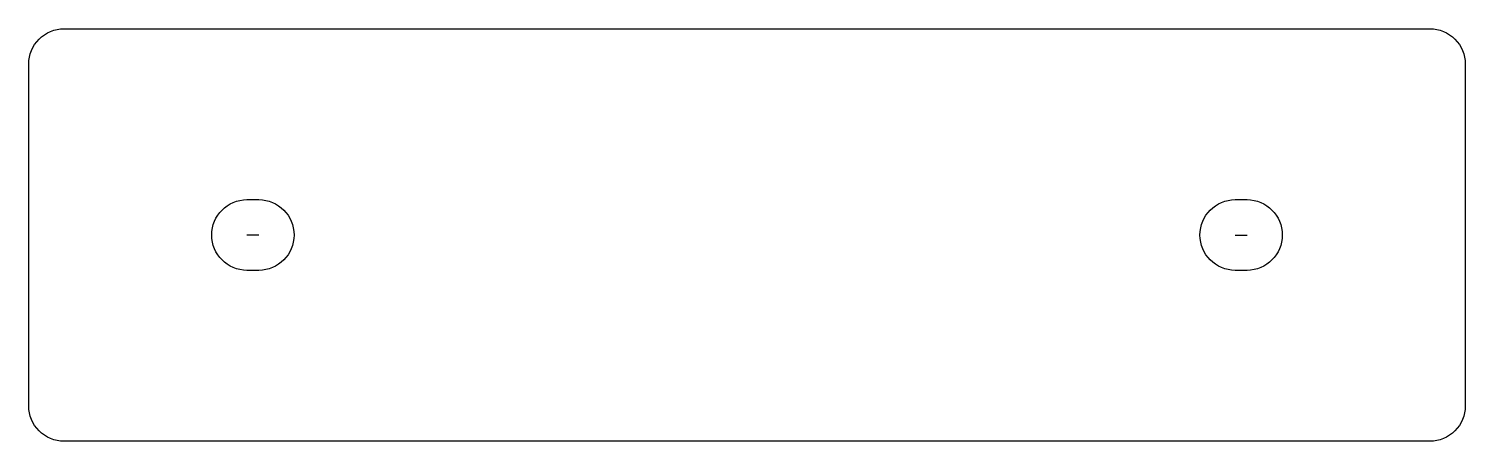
# Model space of a CAD drawing. Header units: millimetres. Extents: x 0 to 122, y 0 to 35.
import ezdxf

# ---------------------------------------------------------------- set-up
doc = ezdxf.new("R2010")
doc.units = ezdxf.units.MM
doc.layers.get('0').update_dxf_attribs({"linetype": 'CONTINUOUS'})

msp = doc.modelspace()

# ---------------------------------------------------------------- linework, layer by layer
for p, q in [((19.55, 17.5), (18.55, 17.5)), ((102.55, 17.5), (103.55, 17.5))]:
    msp.add_line(p, q)
for points in [[(119.1, 0), (3, 0, -0.414214), (0, 3), (0, 32, -0.414214), (3, 35), (119.1, 35, -0.414214), (122.1, 32), (122.1, 3, -0.414214)], [(18.55, 20.5), (19.55, 20.5, -1), (19.55, 14.5), (18.55, 14.5, -1)], [(103.55, 14.5), (102.55, 14.5, -1), (102.55, 20.5), (103.55, 20.5, -1)]]:
    msp.add_lwpolyline(points, format="xyb", close=True)

doc.saveas('drawing.dxf')
